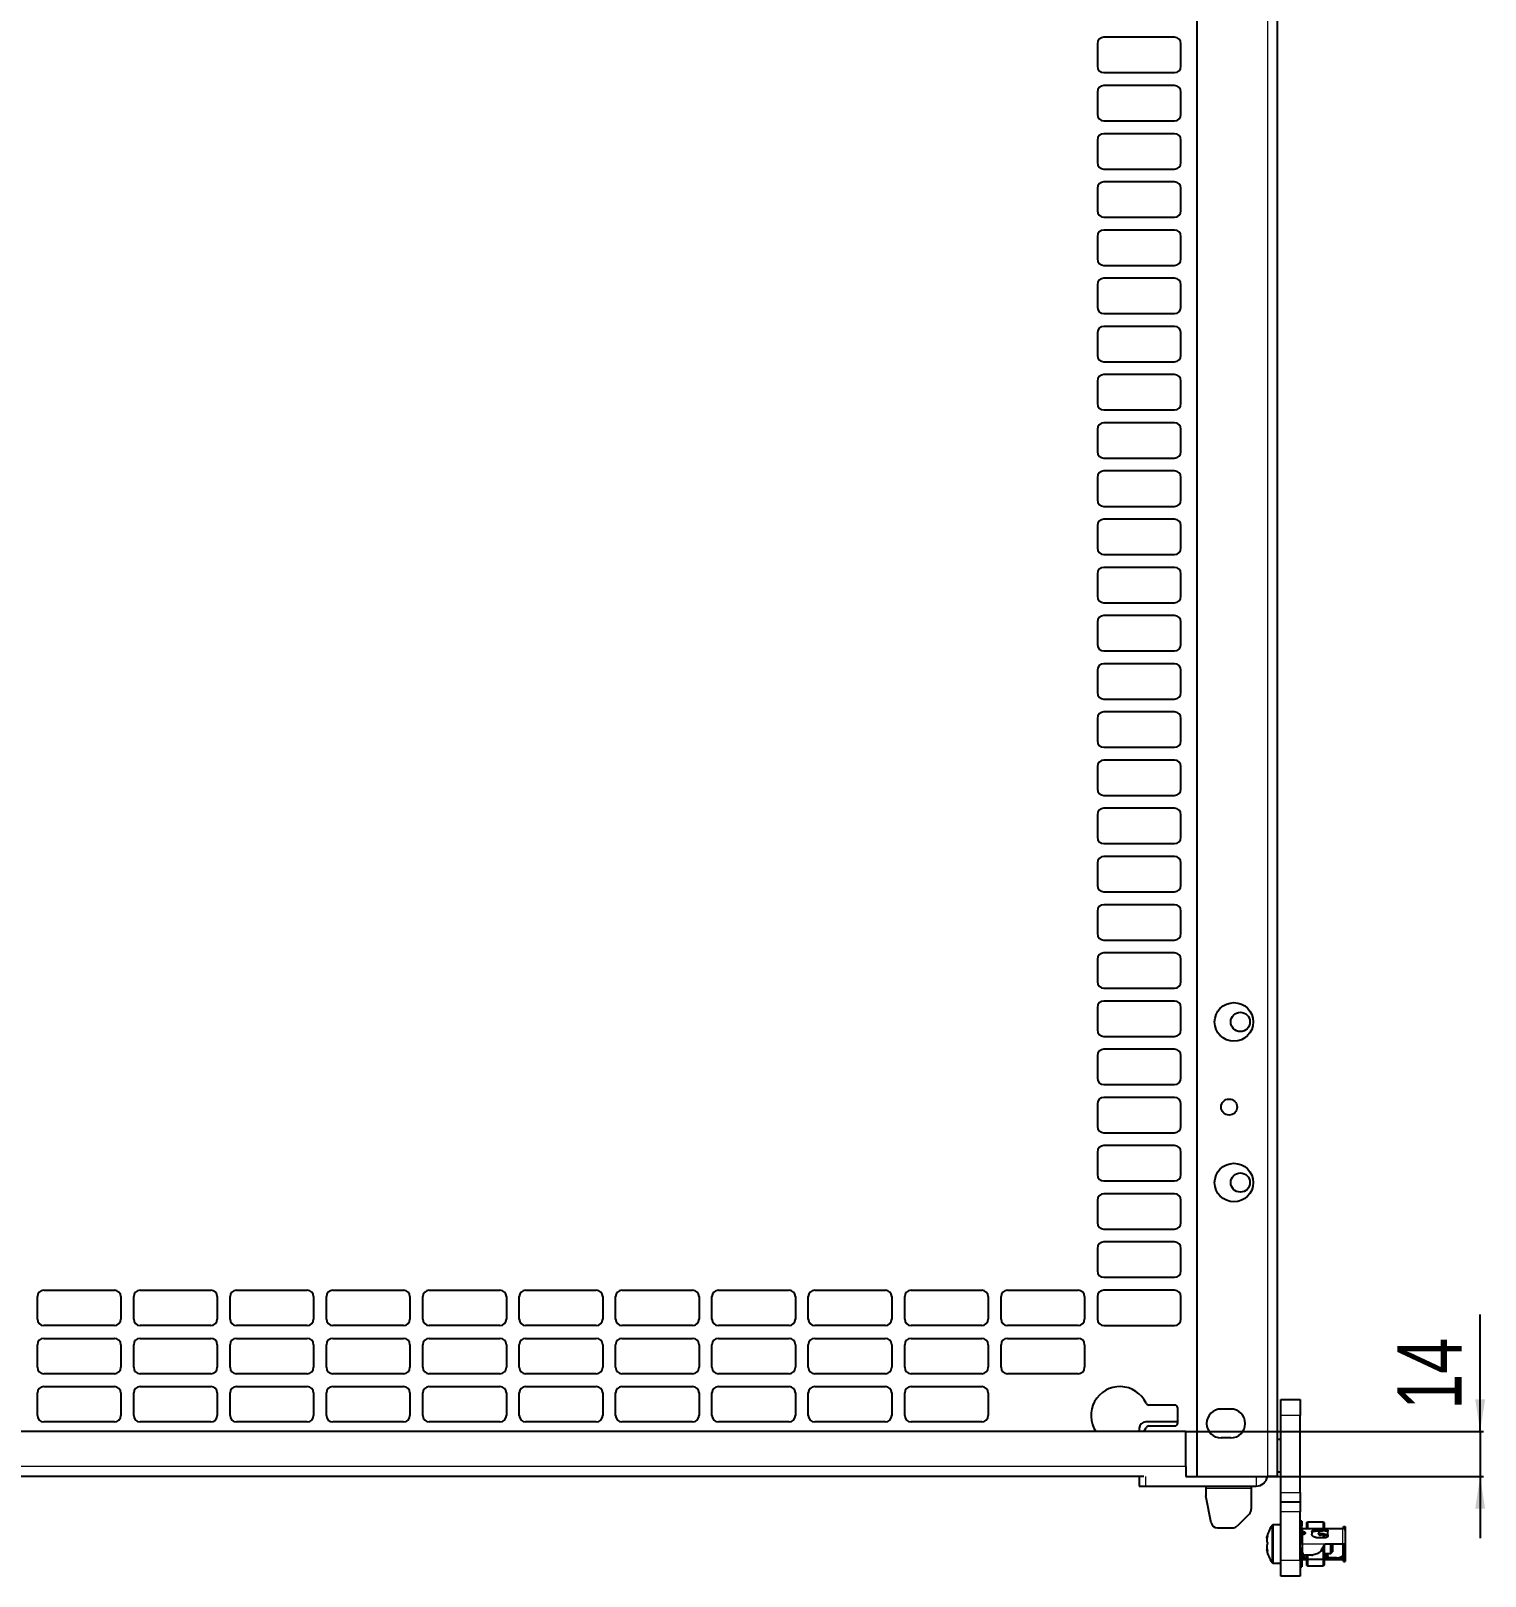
# Model space of a CAD drawing. Header units: millimetres. Extents: x -815 to 1037, y -273 to 1990.
# Drawn here: x 584.3 to 1037, y -67.2 to 413.8 of the extents above; entities that cross this region are included whole.
import ezdxf

# ---------------------------------------------------------------- set-up
doc = ezdxf.new("R2010")
doc.units = ezdxf.units.MM
doc.layers.add('FORMAT', color=7, linetype='Continuous')
doc.styles.add('SLDTEXTSTYLE0', font='TXT', dxfattribs={"width": 0.75})
doc.dimstyles.new('SLDDIMSTYLE1', dxfattribs={"dimtxt": 20, "dimasz": 10, "dimexe": 0, "dimexo": 0.0625, "dimgap": 5, "dimtad": 2, "dimdec": 1, "dimrnd": 1e-09, "dimzin": 12, "dimdsep": 46, "dimtxsty": 'SLDTEXTSTYLE0', "dimsah": 1, "dimcen": 0.09, "dimadec": 0, "dimazin": 3, "dimtfac": 1, "dimtmove": 0, "dimatfit": 0, "dimfxl": 0, "dimfrac": 2, "dimtolj": 1, "dimtzin": 12, "dimarcsym": 0})

# ---------------------------------------------------------------- blocks, each defined once
blk = doc.blocks.new('_D_8')
at = {"layer": 'FORMAT'}
for p, q in [((1035.48, -22.18), (1035.48, 14.22)), ((943.84, -22.18), (1036.48, -22.18)), ((1035.48, -22.18), (1035.48, -36.18)), ((943.84, -36.18), (1036.48, -36.18)), ((1035.48, -36.18), (1035.48, -55.41))]:
    blk.add_line(p, q, dxfattribs=at)
for points in [[(1035.48, -22.18), (1037.02, -12.18), (1033.94, -12.18)], [(1035.48, -36.18), (1033.94, -46.18), (1037.02, -46.18)]]:
    blk.add_solid(points, dxfattribs=at)
at = {"layer": 'FORMAT', "insert": (1009.7, -15.33), "char_height": 20, "attachment_point": 1, "rotation": 90, "style": 'SLDTEXTSTYLE0'}
blk.add_mtext('14', dxfattribs=at)

msp = doc.modelspace()

# ---------------------------------------------------------------- linework, layer by layer
at = {"color": 7, "linetype": 'Continuous', "lineweight": 25}
for p, q in [((972.33, 1846.83), (972.33, -36.17)), ((947.33, 1817.63), (947.33, -36.17)), ((916.33, 409.83), (916.33, 402.83)), ((940.33, 411.83), (918.33, 411.83)), ((942.33, 402.83), (942.33, 409.83)), ((918.33, 400.83), (940.33, 400.83)), ((916.33, 394.83), (916.33, 387.83)), ((940.33, 396.83), (918.33, 396.83)), ((942.33, 387.83), (942.33, 394.83)), ((918.33, 385.83), (940.33, 385.83)), ((940.33, 381.83), (918.33, 381.83)), ((916.33, 379.83), (916.33, 372.83)), ((942.33, 372.83), (942.33, 379.83)), ((918.33, 370.83), (940.33, 370.83)), ((940.33, 366.83), (918.33, 366.83)), ((916.33, 364.83), (916.33, 357.83)), ((942.33, 357.83), (942.33, 364.83)), ((918.33, 355.83), (940.33, 355.83)), ((940.33, 351.83), (918.33, 351.83)), ((916.33, 349.83), (916.33, 342.83)), ((942.33, 342.83), (942.33, 349.83)), ((918.33, 340.83), (940.33, 340.83)), ((940.33, 336.83), (918.33, 336.83)), ((916.33, 334.83), (916.33, 327.83)), ((942.33, 327.83), (942.33, 334.83)), ((918.33, 325.83), (940.33, 325.83)), ((916.33, 319.83), (916.33, 312.83)), ((940.33, 321.83), (918.33, 321.83)), ((942.33, 312.83), (942.33, 319.83)), ((918.33, 310.83), (940.33, 310.83)), ((916.33, 304.83), (916.33, 297.83)), ((940.33, 306.83), (918.33, 306.83)), ((942.33, 297.83), (942.33, 304.83)), ((918.33, 295.83), (940.33, 295.83)), ((916.33, 289.83), (916.33, 282.83)), ((940.33, 291.83), (918.33, 291.83)), ((942.33, 282.83), (942.33, 289.83)), ((918.33, 280.83), (940.33, 280.83)), ((916.33, 274.83), (916.33, 267.83)), ((940.33, 276.83), (918.33, 276.83)), ((942.33, 267.83), (942.33, 274.83)), ((918.33, 265.83), (940.33, 265.83)), ((916.33, 259.83), (916.33, 252.83)), ((940.33, 261.83), (918.33, 261.83)), ((942.33, 252.83), (942.33, 259.83)), ((918.33, 250.83), (940.33, 250.83)), ((940.33, 246.83), (918.33, 246.83)), ((916.33, 244.83), (916.33, 237.83)), ((942.33, 237.83), (942.33, 244.83)), ((918.33, 235.83), (940.33, 235.83)), ((940.33, 231.83), (918.33, 231.83)), ((916.33, 229.83), (916.33, 222.83)), ((942.33, 222.83), (942.33, 229.83)), ((918.33, 220.83), (940.33, 220.83)), ((940.33, 216.83), (918.33, 216.83)), ((916.33, 214.83), (916.33, 207.83)), ((942.33, 207.83), (942.33, 214.83)), ((918.33, 205.83), (940.33, 205.83)), ((916.33, 199.83), (916.33, 192.83)), ((940.33, 201.83), (918.33, 201.83)), ((942.33, 192.83), (942.33, 199.83)), ((918.33, 190.83), (940.33, 190.83)), ((916.33, 184.83), (916.33, 177.83)), ((940.33, 186.83), (918.33, 186.83)), ((942.33, 177.83), (942.33, 184.83)), ((918.33, 175.83), (940.33, 175.83)), ((916.33, 169.83), (916.33, 162.83)), ((940.33, 171.83), (918.33, 171.83)), ((942.33, 162.83), (942.33, 169.83)), ((918.33, 160.83), (940.33, 160.83)), ((916.33, 154.83), (916.33, 147.83)), ((940.33, 156.83), (918.33, 156.83)), ((942.33, 147.83), (942.33, 154.83)), ((918.33, 145.83), (940.33, 145.83)), ((916.33, 139.83), (916.33, 132.83)), ((940.33, 141.83), (918.33, 141.83)), ((942.33, 132.83), (942.33, 139.83)), ((918.33, 130.83), (940.33, 130.83)), ((940.33, 126.83), (918.33, 126.83)), ((916.33, 124.83), (916.33, 117.83)), ((942.33, 117.83), (942.33, 124.83)), ((918.33, 115.83), (940.33, 115.83)), ((940.33, 111.83), (918.33, 111.83)), ((916.33, 109.83), (916.33, 102.83)), ((942.33, 102.83), (942.33, 109.83)), ((918.33, 100.83), (940.33, 100.83)), ((940.33, 96.83), (918.33, 96.83)), ((916.33, 94.83), (916.33, 87.83)), ((942.33, 87.83), (942.33, 94.83)), ((918.33, 85.83), (940.33, 85.83)), ((940.33, 81.83), (918.33, 81.83)), ((916.33, 79.83), (916.33, 72.83)), ((942.33, 72.83), (942.33, 79.83)), ((918.33, 70.83), (940.33, 70.83)), ((916.33, 64.83), (916.33, 57.83)), ((940.33, 66.83), (918.33, 66.83)), ((942.33, 57.83), (942.33, 64.83)), ((918.33, 55.83), (940.33, 55.83)), ((916.33, 49.83), (916.33, 42.83)), ((940.33, 51.83), (918.33, 51.83)), ((942.33, 42.83), (942.33, 49.83)), ((918.33, 40.83), (940.33, 40.83)), ((916.33, 34.83), (916.33, 27.83)), ((940.33, 36.83), (918.33, 36.83)), ((942.33, 27.83), (942.33, 34.83)), ((918.33, 25.83), (940.33, 25.83)), ((586.33, 12.83), (586.33, 19.83)), ((588.33, 21.83), (610.33, 21.83)), ((612.33, 19.83), (612.33, 12.83)), ((616.33, 12.83), (616.33, 19.83)), ((618.33, 21.83), (640.33, 21.83)), ((642.33, 19.83), (642.33, 12.83)), ((646.33, 12.83), (646.33, 19.83)), ((648.33, 21.83), (670.33, 21.83)), ((672.33, 19.83), (672.33, 12.83)), ((676.33, 12.83), (676.33, 19.83)), ((678.33, 21.83), (700.33, 21.83)), ((702.33, 19.83), (702.33, 12.83)), ((706.33, 12.83), (706.33, 19.83)), ((708.33, 21.83), (730.33, 21.83)), ((732.33, 19.83), (732.33, 12.83)), ((736.33, 12.83), (736.33, 19.83)), ((738.33, 21.83), (760.33, 21.83)), ((762.33, 19.83), (762.33, 12.83)), ((766.33, 12.83), (766.33, 19.83)), ((768.33, 21.83), (790.33, 21.83)), ((792.33, 19.83), (792.33, 12.83)), ((796.33, 12.83), (796.33, 19.83)), ((798.33, 21.83), (820.33, 21.83)), ((822.33, 19.83), (822.33, 12.83)), ((826.33, 12.83), (826.33, 19.83)), ((828.33, 21.83), (850.33, 21.83)), ((852.33, 19.83), (852.33, 12.83)), ((856.33, 12.83), (856.33, 19.83)), ((858.33, 21.83), (880.33, 21.83)), ((882.33, 19.83), (882.33, 12.83)), ((886.33, 12.83), (886.33, 19.83)), ((888.33, 21.83), (910.33, 21.83)), ((912.33, 19.83), (912.33, 12.83)), ((916.33, 19.83), (916.33, 12.83)), ((940.33, 21.83), (918.33, 21.83)), ((942.33, 12.83), (942.33, 19.83)), ((610.33, 10.83), (588.33, 10.83)), ((640.33, 10.83), (618.33, 10.83)), ((670.33, 10.83), (648.33, 10.83)), ((700.33, 10.83), (678.33, 10.83)), ((730.33, 10.83), (708.33, 10.83)), ((760.33, 10.83), (738.33, 10.83)), ((790.33, 10.83), (768.33, 10.83)), ((820.33, 10.83), (798.33, 10.83)), ((850.33, 10.83), (828.33, 10.83)), ((880.33, 10.83), (858.33, 10.83)), ((910.33, 10.83), (888.33, 10.83)), ((918.33, 10.83), (940.33, 10.83)), ((586.33, -2.17), (586.33, 4.83)), ((588.33, 6.83), (610.33, 6.83)), ((612.33, 4.83), (612.33, -2.17)), ((616.33, -2.17), (616.33, 4.83)), ((618.33, 6.83), (640.33, 6.83)), ((642.33, 4.83), (642.33, -2.17)), ((646.33, -2.17), (646.33, 4.83)), ((648.33, 6.83), (670.33, 6.83)), ((672.33, 4.83), (672.33, -2.17)), ((676.33, -2.17), (676.33, 4.83)), ((678.33, 6.83), (700.33, 6.83)), ((702.33, 4.83), (702.33, -2.17)), ((706.33, -2.17), (706.33, 4.83)), ((708.33, 6.83), (730.33, 6.83)), ((732.33, 4.83), (732.33, -2.17)), ((736.33, -2.17), (736.33, 4.83)), ((738.33, 6.83), (760.33, 6.83)), ((762.33, 4.83), (762.33, -2.17)), ((766.33, -2.17), (766.33, 4.83)), ((768.33, 6.83), (790.33, 6.83)), ((792.33, 4.83), (792.33, -2.17)), ((796.33, -2.17), (796.33, 4.83)), ((798.33, 6.83), (820.33, 6.83)), ((822.33, 4.83), (822.33, -2.17)), ((826.33, -2.17), (826.33, 4.83)), ((828.33, 6.83), (850.33, 6.83)), ((852.33, 4.83), (852.33, -2.17)), ((856.33, -2.17), (856.33, 4.83)), ((858.33, 6.83), (880.33, 6.83)), ((882.33, 4.83), (882.33, -2.17)), ((886.33, -2.17), (886.33, 4.83)), ((888.33, 6.83), (910.33, 6.83)), ((912.33, 4.83), (912.33, -2.17)), ((610.33, -4.17), (588.33, -4.17)), ((640.33, -4.17), (618.33, -4.17)), ((670.33, -4.17), (648.33, -4.17)), ((700.33, -4.17), (678.33, -4.17)), ((730.33, -4.17), (708.33, -4.17)), ((760.33, -4.17), (738.33, -4.17)), ((790.33, -4.17), (768.33, -4.17)), ((820.33, -4.17), (798.33, -4.17)), ((850.33, -4.17), (828.33, -4.17)), ((880.33, -4.17), (858.33, -4.17)), ((910.33, -4.17), (888.33, -4.17)), ((588.33, -8.17), (610.33, -8.17)), ((618.33, -8.17), (640.33, -8.17)), ((648.33, -8.17), (670.33, -8.17)), ((678.33, -8.17), (700.33, -8.17)), ((708.33, -8.17), (730.33, -8.17)), ((738.33, -8.17), (760.33, -8.17)), ((768.33, -8.17), (790.33, -8.17)), ((798.33, -8.17), (820.33, -8.17)), ((828.33, -8.17), (850.33, -8.17)), ((858.33, -8.17), (880.33, -8.17)), ((586.33, -17.17), (586.33, -10.17)), ((612.33, -10.17), (612.33, -17.17)), ((616.33, -17.17), (616.33, -10.17)), ((642.33, -10.17), (642.33, -17.17)), ((646.33, -17.17), (646.33, -10.17)), ((672.33, -10.17), (672.33, -17.17)), ((676.33, -17.17), (676.33, -10.17)), ((702.33, -10.17), (702.33, -17.17)), ((706.33, -17.17), (706.33, -10.17)), ((732.33, -10.17), (732.33, -17.17)), ((736.33, -17.17), (736.33, -10.17)), ((762.33, -10.17), (762.33, -17.17)), ((766.33, -17.17), (766.33, -10.17)), ((792.33, -10.17), (792.33, -17.17)), ((796.33, -17.17), (796.33, -10.17)), ((822.33, -10.17), (822.33, -17.17)), ((826.33, -17.17), (826.33, -10.17)), ((852.33, -10.17), (852.33, -17.17)), ((856.33, -17.17), (856.33, -10.17)), ((882.33, -10.17), (882.33, -17.17)), ((940.33, -13.93), (932.38, -13.93)), ((973.48, -12.17), (979.48, -12.17)), ((973.48, -17.17), (973.48, -12.17)), ((979.48, -12.17), (979.48, -17.17)), ((610.33, -19.17), (588.33, -19.17)), ((640.33, -19.17), (618.33, -19.17)), ((670.33, -19.17), (648.33, -19.17)), ((700.33, -19.17), (678.33, -19.17)), ((730.33, -19.17), (708.33, -19.17)), ((760.33, -19.17), (738.33, -19.17)), ((790.33, -19.17), (768.33, -19.17)), ((820.33, -19.17), (798.33, -19.17)), ((850.33, -19.17), (828.33, -19.17)), ((880.33, -19.17), (858.33, -19.17)), ((941.33, -19.17), (931.38, -19.17)), ((941.33, -19.43), (941.33, -14.93)), ((957.83, -15.17), (954.83, -15.17)), ((973.48, -41.17), (973.48, -17.17)), ((979.48, -41.17), (979.48, -17.17)), ((943.83, -22.18), (314.83, -22.18)), ((929.38, -21.17), (929.38, -22.18)), ((930.81, -22.18), (931.47, -21.01)), ((932.38, -20.43), (940.33, -20.43)), ((943.83, -33.08), (943.83, -22.18)), ((957.83, -24.17), (954.83, -24.17)), ((973.48, -24.67), (972.33, -24.67)), ((943.83, -33.08), (943.83, -36.18)), ((930.75, -36.18), (327.4, -36.18)), ((929.38, -36.18), (929.38, -39.17)), ((943.83, -36.17), (947.33, -36.17)), ((947.33, -36.17), (969.23, -36.17)), ((972.33, -36.17), (969.23, -36.17)), ((972.33, -34.67), (973.48, -34.67)), ((929.38, -39.17), (931.38, -39.17)), ((931.38, -39.17), (965.73, -39.17)), ((950.08, -39.17), (950.08, -39.77)), ((950.08, -39.77), (950.08, -42.17)), ((951.76, -50.57), (950.08, -42.17)), ((964.23, -39.17), (964.23, -39.77)), ((964.23, -39.77), (964.23, -46.35)), ((973.48, -44.17), (973.48, -41.17)), ((979.48, -41.17), (979.48, -44.17)), ((963.64, -47.76), (959.81, -51.59)), ((979.48, -44.17), (973.48, -44.17)), ((973.48, -47.17), (973.48, -44.17)), ((973.48, -62.17), (973.48, -47.17)), ((979.48, -44.17), (979.48, -47.17)), ((979.48, -62.17), (979.48, -47.17)), ((953.72, -52.17), (958.4, -52.17)), ((973.48, -51.17), (971.15, -51.17)), ((979.98, -50.07), (979.48, -50.07)), ((979.48, -51.54), (979.98, -51.54)), ((979.48, -52.85), (979.98, -52.85)), ((979.98, -50.07), (979.98, -51.54)), ((979.98, -52.85), (979.98, -51.54)), ((979.98, -52.85), (979.98, -57.17)), ((980.18, -52.32), (990.78, -52.32)), ((981.48, -50.46), (981.68, -50.33)), ((981.48, -52.32), (981.48, -50.46)), ((981.68, -50.33), (981.68, -52.32)), ((981.68, -50.33), (986.76, -50.33)), ((984.28, -52.78), (987.58, -52.78)), ((986.76, -52.32), (986.76, -50.33)), ((986.76, -50.33), (986.88, -50.56)), ((986.88, -50.56), (986.88, -52.32)), ((990.78, -52.32), (992.78, -52.32)), ((992.98, -51.74), (993.48, -51.74)), ((992.98, -52.35), (992.98, -51.74)), ((993.48, -51.74), (993.48, -53.02)), ((969.06, -55.32), (969.09, -55.32)), ((979.98, -57.17), (979.48, -57.17)), ((979.98, -57.17), (980.18, -57.17)), ((980.28, -54.17), (980.02, -54.17)), ((980.43, -53.33), (980.18, -53.33)), ((980.43, -53.72), (980.18, -53.72)), ((980.43, -54.22), (980.18, -54.22)), ((980.18, -59.92), (980.18, -57.17)), ((980.28, -54.22), (980.28, -53.72)), ((980.98, -53.69), (980.98, -53.8)), ((983.08, -53.42), (983.08, -54.1)), ((986, -53.23), (984.28, -53.23)), ((984.28, -55.12), (987.58, -55.12)), ((985.15, -53.98), (985.15, -53.95)), ((985.19, -54.12), (985.43, -54.41)), ((986.02, -59.17), (987.18, -57.17)), ((986.76, -55.12), (986.76, -54.35)), ((986.88, -54.4), (986.88, -55.12)), ((986.88, -57.69), (986.88, -59.17)), ((987.18, -57.17), (992.78, -57.17)), ((988.08, -53.01), (988.08, -53.23)), ((988.08, -54.36), (988.08, -53.23)), ((988.08, -54.36), (988.08, -54.68)), ((988.98, -60.17), (988.98, -57.17)), ((989.48, -57.17), (989.48, -59.67)), ((992.78, -57.17), (993.48, -57.17)), ((992.98, -57.3), (992.98, -57.17)), ((992.98, -57.3), (993.48, -57.3)), ((992.98, -59), (992.98, -57.3)), ((993.48, -53.02), (993.48, -57.17)), ((993.48, -57.17), (993.48, -57.3)), ((993.48, -57.3), (993.48, -59)), ((973.48, -67.17), (973.48, -62.17)), ((979.48, -58.48), (979.98, -58.48)), ((979.98, -59.01), (979.48, -59.01)), ((979.48, -62.17), (979.48, -67.17)), ((979.98, -58.48), (979.98, -59.01)), ((979.98, -58.62), (980.18, -58.63)), ((979.98, -59.01), (979.98, -64.27)), ((979.98, -60.17), (980.22, -60.17)), ((980.28, -60.63), (980.18, -60.63)), ((981.48, -61.52), (980.18, -61.52)), ((980.18, -62.02), (981.48, -62.02)), ((980.28, -61.32), (980.28, -60.3)), ((980.28, -61.32), (981.48, -61.32)), ((983.08, -60.67), (980.93, -60.67)), ((981.48, -61.85), (981.48, -60.67)), ((981.68, -61.87), (981.48, -61.85)), ((981.48, -63.89), (981.48, -61.85)), ((981.68, -60.67), (981.68, -61.87)), ((981.68, -61.87), (986.76, -61.87)), ((981.68, -61.87), (981.68, -64.02)), ((986.02, -59.17), (986.76, -59.17)), ((986.76, -59.17), (986.76, -57.89)), ((986.76, -61.87), (986.76, -59.17)), ((986.88, -59.17), (986.76, -59.17)), ((986.88, -61.84), (986.76, -61.87)), ((986.76, -64.02), (986.76, -61.87)), ((986.88, -59.17), (986.88, -61.84)), ((986.88, -60.17), (988.98, -60.17)), ((988.08, -60.72), (986.88, -60.83)), ((987.58, -61.12), (986.88, -61.12)), ((990.78, -61.52), (986.88, -61.52)), ((986.88, -61.84), (986.88, -63.79)), ((986.88, -62.02), (990.78, -62.02)), ((988.08, -60.72), (988.08, -60.17)), ((988.08, -60.88), (988.08, -60.72)), ((988.98, -60.17), (989.48, -59.67)), ((990.78, -61.52), (990.78, -62.02)), ((990.78, -62.02), (992.78, -62.02)), ((992.28, -61.12), (992.28, -61.57)), ((992.78, -61.12), (992.28, -61.12)), ((992.28, -61.57), (992.78, -61.57)), ((992.78, -61.57), (992.78, -61.12)), ((992.98, -59), (993.48, -59)), ((992.98, -62.61), (992.98, -59)), ((993.48, -59), (993.48, -62.61)), ((971.15, -63.17), (973.48, -63.17)), ((979.48, -67.17), (973.48, -67.17)), ((979.48, -64.27), (979.98, -64.27)), ((981.68, -64.02), (981.48, -63.89)), ((981.68, -64.02), (986.76, -64.02)), ((986.88, -63.79), (986.76, -64.02)), ((992.98, -62.61), (993.48, -62.61))]:
    msp.add_line(p, q, dxfattribs=at)
at = {"color": 8, "linetype": 'Continuous', "lineweight": 18}
for p, q in [((969.23, 1817.63), (969.23, -36.17)), ((979.48, -17.17), (973.48, -17.17)), ((943.83, -33.08), (314.83, -33.08)), ((931.38, -39.17), (931.38, -36.18)), ((965.73, -36.17), (965.73, -39.17)), ((950.08, -39.77), (964.23, -39.77)), ((973.48, -41.17), (979.48, -41.17)), ((979.48, -47.17), (973.48, -47.17)), ((970.71, -62.95), (970.71, -51.4)), ((971.15, -63.17), (971.15, -51.17)), ((980.18, -52.32), (980.18, -53.33)), ((984.28, -52.78), (984.28, -53.23)), ((987.58, -53.23), (987.58, -52.78)), ((992.78, -57.17), (992.78, -52.32)), ((980.18, -54.22), (980.18, -57.17)), ((980.18, -57.17), (987.18, -57.17)), ((980.43, -53.72), (980.43, -53.33)), ((992.78, -60.92), (992.78, -57.17)), ((973.48, -62.17), (979.48, -62.17)), ((980.18, -60.63), (980.18, -61.52))]:
    msp.add_line(p, q, dxfattribs=at)
at = {"color": 7, "linetype": 'Continuous', "lineweight": 25, "flags": 128}
for points in [[(979.98, -53.7), (980.04, -53.71), (980.18, -53.72)], [(979.98, -54.1), (979.98, -54.12), (979.99, -54.15), (980.01, -54.17), (980.04, -54.19), (980.07, -54.2), (980.1, -54.21), (980.14, -54.22), (980.18, -54.22)], [(980.28, -54.05), (980.24, -54.14), (980.22, -54.17)], [(979.98, -60.65), (980.04, -60.64), (980.18, -60.63)], [(979.98, -61.55), (980.04, -61.54), (980.18, -61.52)], [(992.78, -62.02), (992.91, -62.01), (992.98, -61.99)]]:
    msp.add_lwpolyline(points, dxfattribs=at)
at = {"color": 7, "linetype": 'Continuous', "lineweight": 25}
for centre, radius in [((958.83, 105.33), 6), ((960.83, 105.33), 3), ((957.33, 78.83), 2.5), ((958.83, 55.33), 6), ((960.83, 55.33), 3)]:
    msp.add_circle(centre, radius, dxfattribs=at)
for centre, radius, start, end in [((918.33, 409.83), 2, 90, 180), ((940.33, 409.83), 2, 0, 90), ((918.33, 402.83), 2, 180, 270), ((940.33, 402.83), 2, 270, 0), ((918.33, 394.83), 2, 90, 180), ((940.33, 394.83), 2, 0, 90), ((918.33, 387.83), 2, 180, 270), ((940.33, 387.83), 2, 270, 0), ((918.33, 379.83), 2, 90, 180), ((940.33, 379.83), 2, 0, 90), ((918.33, 372.83), 2, 180, 270), ((940.33, 372.83), 2, 270, 0), ((918.33, 364.83), 2, 90, 180), ((940.33, 364.83), 2, 0, 90), ((918.33, 357.83), 2, 180, 270), ((940.33, 357.83), 2, 270, 0), ((918.33, 349.83), 2, 90, 180), ((940.33, 349.83), 2, 0, 90), ((918.33, 342.83), 2, 180, 270), ((940.33, 342.83), 2, 270, 0), ((918.33, 334.83), 2, 90, 180), ((940.33, 334.83), 2, 0, 90), ((918.33, 327.83), 2, 180, 270), ((940.33, 327.83), 2, 270, 0), ((918.33, 319.83), 2, 90, 180), ((940.33, 319.83), 2, 0, 90), ((918.33, 312.83), 2, 180, 270), ((940.33, 312.83), 2, 270, 0), ((918.33, 304.83), 2, 90, 180), ((940.33, 304.83), 2, 0, 90), ((918.33, 297.83), 2, 180, 270), ((940.33, 297.83), 2, 270, 0), ((918.33, 289.83), 2, 90, 180), ((940.33, 289.83), 2, 0, 90), ((918.33, 282.83), 2, 180, 270), ((940.33, 282.83), 2, 270, 0), ((918.33, 274.83), 2, 90, 180), ((940.33, 274.83), 2, 0, 90), ((918.33, 267.83), 2, 180, 270), ((940.33, 267.83), 2, 270, 0), ((918.33, 259.83), 2, 90, 180), ((940.33, 259.83), 2, 0, 90), ((918.33, 252.83), 2, 180, 270), ((940.33, 252.83), 2, 270, 0), ((918.33, 244.83), 2, 90, 180), ((940.33, 244.83), 2, 0, 90), ((918.33, 237.83), 2, 180, 270), ((940.33, 237.83), 2, 270, 0), ((918.33, 229.83), 2, 90, 180), ((940.33, 229.83), 2, 0, 90), ((918.33, 222.83), 2, 180, 270), ((940.33, 222.83), 2, 270, 0), ((918.33, 214.83), 2, 90, 180), ((940.33, 214.83), 2, 0, 90), ((918.33, 207.83), 2, 180, 270), ((940.33, 207.83), 2, 270, 0), ((918.33, 199.83), 2, 90, 180), ((940.33, 199.83), 2, 0, 90), ((918.33, 192.83), 2, 180, 270), ((940.33, 192.83), 2, 270, 0), ((918.33, 184.83), 2, 90, 180), ((940.33, 184.83), 2, 0, 90), ((918.33, 177.83), 2, 180, 270), ((940.33, 177.83), 2, 270, 0), ((918.33, 169.83), 2, 90, 180), ((940.33, 169.83), 2, 0, 90), ((918.33, 162.83), 2, 180, 270), ((940.33, 162.83), 2, 270, 0), ((918.33, 154.83), 2, 90, 180), ((940.33, 154.83), 2, 0, 90), ((918.33, 147.83), 2, 180, 270), ((940.33, 147.83), 2, 270, 0), ((918.33, 139.83), 2, 90, 180), ((940.33, 139.83), 2, 0, 90), ((918.33, 132.83), 2, 180, 270), ((940.33, 132.83), 2, 270, 0), ((918.33, 124.83), 2, 90, 180), ((940.33, 124.83), 2, 0, 90), ((918.33, 117.83), 2, 180, 270), ((940.33, 117.83), 2, 270, 0), ((918.33, 109.83), 2, 90, 180), ((940.33, 109.83), 2, 0, 90), ((918.33, 102.83), 2, 180, 270), ((940.33, 102.83), 2, 270, 0), ((918.33, 94.83), 2, 90, 180), ((940.33, 94.83), 2, 0, 90), ((918.33, 87.83), 2, 180, 270), ((940.33, 87.83), 2, 270, 0), ((918.33, 79.83), 2, 90, 180), ((940.33, 79.83), 2, 0, 90), ((918.33, 72.83), 2, 180, 270), ((940.33, 72.83), 2, 270, 0), ((918.33, 64.83), 2, 90, 180), ((940.33, 64.83), 2, 0, 90), ((918.33, 57.83), 2, 180, 270), ((940.33, 57.83), 2, 270, 0), ((918.33, 49.83), 2, 90, 180), ((940.33, 49.83), 2, 0, 90), ((918.33, 42.83), 2, 180, 270), ((940.33, 42.83), 2, 270, 0), ((918.33, 34.83), 2, 90, 180), ((940.33, 34.83), 2, 0, 90), ((918.33, 27.83), 2, 180, 270), ((940.33, 27.83), 2, 270, 0), ((588.33, 19.83), 2, 90, 180), ((610.33, 19.83), 2, 0, 90), ((618.33, 19.83), 2, 90, 180), ((640.33, 19.83), 2, 0, 90), ((648.33, 19.83), 2, 90, 180), ((670.33, 19.83), 2, 0, 90), ((678.33, 19.83), 2, 90, 180), ((700.33, 19.83), 2, 0, 90), ((708.33, 19.83), 2, 90, 180), ((730.33, 19.83), 2, 0, 90), ((738.33, 19.83), 2, 90, 180), ((760.33, 19.83), 2, 0, 90), ((768.33, 19.83), 2, 90, 180), ((790.33, 19.83), 2, 0, 90), ((798.33, 19.83), 2, 90, 180), ((820.33, 19.83), 2, 0, 90), ((828.33, 19.83), 2, 90, 180), ((850.33, 19.83), 2, 0, 90), ((858.33, 19.83), 2, 90, 180), ((880.33, 19.83), 2, 0, 90), ((888.33, 19.83), 2, 90, 180), ((910.33, 19.83), 2, 0, 90), ((918.33, 19.83), 2, 90, 180), ((940.33, 19.83), 2, 0, 90), ((588.33, 12.83), 2, 180, 270), ((610.33, 12.83), 2, 270, 0), ((618.33, 12.83), 2, 180, 270), ((640.33, 12.83), 2, 270, 0), ((648.33, 12.83), 2, 180, 270), ((670.33, 12.83), 2, 270, 0), ((678.33, 12.83), 2, 180, 270), ((700.33, 12.83), 2, 270, 0), ((708.33, 12.83), 2, 180, 270), ((730.33, 12.83), 2, 270, 0), ((738.33, 12.83), 2, 180, 270), ((760.33, 12.83), 2, 270, 0), ((768.33, 12.83), 2, 180, 270), ((790.33, 12.83), 2, 270, 0), ((798.33, 12.83), 2, 180, 270), ((820.33, 12.83), 2, 270, 0), ((828.33, 12.83), 2, 180, 270), ((850.33, 12.83), 2, 270, 0), ((858.33, 12.83), 2, 180, 270), ((880.33, 12.83), 2, 270, 0), ((888.33, 12.83), 2, 180, 270), ((910.33, 12.83), 2, 270, 0), ((918.33, 12.83), 2, 180, 270), ((940.33, 12.83), 2, 270, 0), ((588.33, 4.83), 2, 90, 180), ((610.33, 4.83), 2, 0, 90), ((618.33, 4.83), 2, 90, 180), ((640.33, 4.83), 2, 0, 90), ((648.33, 4.83), 2, 90, 180), ((670.33, 4.83), 2, 0, 90), ((678.33, 4.83), 2, 90, 180), ((700.33, 4.83), 2, 0, 90), ((708.33, 4.83), 2, 90, 180), ((730.33, 4.83), 2, 0, 90), ((738.33, 4.83), 2, 90, 180), ((760.33, 4.83), 2, 0, 90), ((768.33, 4.83), 2, 90, 180), ((790.33, 4.83), 2, 0, 90), ((798.33, 4.83), 2, 90, 180), ((820.33, 4.83), 2, 0, 90), ((828.33, 4.83), 2, 90, 180), ((850.33, 4.83), 2, 0, 90), ((858.33, 4.83), 2, 90, 180), ((880.33, 4.83), 2, 0, 90), ((888.33, 4.83), 2, 90, 180), ((910.33, 4.83), 2, 0, 90), ((588.33, -2.17), 2, 180, 270), ((610.33, -2.17), 2, 270, 0), ((618.33, -2.17), 2, 180, 270), ((640.33, -2.17), 2, 270, 0), ((648.33, -2.17), 2, 180, 270), ((670.33, -2.17), 2, 270, 0), ((678.33, -2.17), 2, 180, 270), ((700.33, -2.17), 2, 270, 0), ((708.33, -2.17), 2, 180, 270), ((730.33, -2.17), 2, 270, 0), ((738.33, -2.17), 2, 180, 270), ((760.33, -2.17), 2, 270, 0), ((768.33, -2.17), 2, 180, 270), ((790.33, -2.17), 2, 270, 0), ((798.33, -2.17), 2, 180, 270), ((820.33, -2.17), 2, 270, 0), ((828.33, -2.17), 2, 180, 270), ((850.33, -2.17), 2, 270, 0), ((858.33, -2.17), 2, 180, 270), ((880.33, -2.17), 2, 270, 0), ((888.33, -2.17), 2, 180, 270), ((910.33, -2.17), 2, 270, 0), ((588.33, -10.17), 2, 90, 180), ((610.33, -10.17), 2, 0, 90), ((618.33, -10.17), 2, 90, 180), ((640.33, -10.17), 2, 0, 90), ((648.33, -10.17), 2, 90, 180), ((670.33, -10.17), 2, 0, 90), ((678.33, -10.17), 2, 90, 180), ((700.33, -10.17), 2, 0, 90), ((708.33, -10.17), 2, 90, 180), ((730.33, -10.17), 2, 0, 90), ((738.33, -10.17), 2, 90, 180), ((760.33, -10.17), 2, 0, 90), ((768.33, -10.17), 2, 90, 180), ((790.33, -10.17), 2, 0, 90), ((798.33, -10.17), 2, 90, 180), ((820.33, -10.17), 2, 0, 90), ((828.33, -10.17), 2, 90, 180), ((850.33, -10.17), 2, 0, 90), ((858.33, -10.17), 2, 90, 180), ((880.33, -10.17), 2, 0, 90), ((923.33, -17.18), 9, 25.1507, 213.749), ((932.38, -12.93), 1, 205.1507, 270), ((940.33, -14.93), 1, 0, 90), ((588.33, -17.17), 2, 180, 270), ((610.33, -17.17), 2, 270, 0), ((618.33, -17.17), 2, 180, 270), ((640.33, -17.17), 2, 270, 0), ((648.33, -17.17), 2, 180, 270), ((670.33, -17.17), 2, 270, 0), ((678.33, -17.17), 2, 180, 270), ((700.33, -17.17), 2, 270, 0), ((708.33, -17.17), 2, 180, 270), ((730.33, -17.17), 2, 270, 0), ((738.33, -17.17), 2, 180, 270), ((760.33, -17.17), 2, 270, 0), ((768.33, -17.17), 2, 180, 270), ((790.33, -17.17), 2, 270, 0), ((798.33, -17.17), 2, 180, 270), ((820.33, -17.17), 2, 270, 0), ((828.33, -17.17), 2, 180, 270), ((850.33, -17.17), 2, 270, 0), ((858.33, -17.17), 2, 180, 270), ((880.33, -17.17), 2, 270, 0), ((931.38, -21.17), 2, 90, 180), ((954.83, -19.67), 4.5, 90, 270), ((957.83, -19.67), 4.5, 270, 90), ((932.38, -21.43), 1, 90, 154.8493), ((940.33, -19.43), 1, 270, 0), ((965.73, -35.57), 3.6, 270, 350.4059), ((962.23, -46.35), 2, 315, 0), ((953.72, -50.17), 2, 191.3099, 270), ((958.4, -50.17), 2, 270, 315), ((978.88, -57.17), 10, 144.7485, 168.9879), ((971.15, -51.71), 0.54, 90, 144.7485), ((980.18, -52.12), 0.2, 180, 270), ((992.78, -53.02), 0.7, 360, 90), ((980.16, -53.14), 0.183, 187.3339, 275.8124), ((978.88, -57.17), 10, 191.0195, 215.2515), ((980.08, -60.26), 0.0996, 125.5332, 176.0721), ((980.18, -62.22), 0.2, 90, 180), ((980.93, -59.92), 0.75, 180, 270), ((983.08, -59.92), 0.75, 270, 285.0484), ((992.78, -61.32), 0.2, 270, 360), ((971.15, -62.63), 0.54, 215.2515, 270)]:
    msp.add_arc(centre, radius, start, end, dxfattribs=at)
for points, knots in [([(983.08, -53.42), (983.09, -53.34), (983.12, -53.17), (983.32, -52.98), (983.61, -52.85), (983.95, -52.79), (984.18, -52.78), (984.28, -52.78)], [0, 0, 0, 0, 0.2128333, 0.4258501, 0.6355415, 0.8465873, 1, 1, 1, 1]), ([(987.58, -52.78), (987.63, -52.78), (987.75, -52.79), (987.9, -52.82), (988.01, -52.88), (988.07, -52.95), (988.08, -52.99), (988.08, -53.01)], [0, 0, 0, 0, 0.214445, 0.428893, 0.643239, 0.857188, 1, 1, 1, 1]), ([(969.06, -55.32), (969.06, -55.31), (969.05, -55.29), (969.11, -55.04), (969.19, -54.8), (969.25, -54.65), (969.27, -54.6), (969.28, -54.6), (969.28, -54.61), (969.28, -54.62), (969.27, -54.67), (969.23, -54.85), (969.15, -55.22), (969.07, -55.67), (969.05, -56.06), (969.07, -56.41), (969.15, -56.57), (969.23, -56.71), (969.26, -56.77), (969.27, -56.82), (969.28, -56.85), (969.28, -56.88), (969.27, -56.91), (969.26, -56.99), (969.18, -57.2), (969.09, -57.44), (969.05, -57.84), (969.07, -58.33), (969.14, -58.76), (969.21, -59.1), (969.24, -59.22), (969.26, -59.31), (969.27, -59.37), (969.28, -59.41), (969.28, -59.42), (969.28, -59.43)], [0, 0, 0, 0, 0.038395, 0.101606, 0.171866, 0.187862, 0.204006, 0.207638, 0.210677, 0.21372, 0.218356, 0.231131, 0.28809, 0.360901, 0.404711, 0.448836, 0.549423, 0.579372, 0.5944, 0.600457, 0.603752, 0.607074, 0.610825, 0.617556, 0.643246, 0.744679, 0.792601, 0.841136, 0.935328, 0.958581, 0.973366, 0.983098, 0.992885, 0.996792, 1, 1, 1, 1]), ([(969.08, -55.3), (969.07, -55.35), (969.05, -55.49), (969.06, -55.62), (969.09, -55.63), (969.11, -55.64)], [0, 0, 0, 0, 0.182443, 0.534534, 1, 1, 1, 1]), ([(980.43, -53.33), (980.49, -53.33), (980.61, -53.34), (980.78, -53.4), (980.9, -53.48), (980.97, -53.59), (980.98, -53.66), (980.98, -53.69)], [0, 0, 0, 0, 0.214393, 0.428789, 0.643061, 0.856854, 1, 1, 1, 1]), ([(980.94, -53.95), (980.91, -53.92), (980.87, -53.84), (980.73, -53.77), (980.57, -53.73), (980.47, -53.72), (980.43, -53.72)], [0, 0, 0, 0, 0.252501, 0.531568, 0.811143, 1, 1, 1, 1]), ([(980.98, -53.8), (980.97, -53.85), (980.96, -53.94), (980.87, -54.06), (980.73, -54.16), (980.57, -54.21), (980.47, -54.22), (980.43, -54.22)], [0, 0, 0, 0, 0.214305, 0.42865, 0.642279, 0.856223, 1, 1, 1, 1]), ([(984.28, -53.23), (984.14, -53.24), (983.87, -53.25), (983.51, -53.34), (983.25, -53.49), (983.1, -53.68), (983.08, -53.83), (983.08, -53.89)], [0, 0, 0, 0, 0.212875, 0.425767, 0.637937, 0.847353, 1, 1, 1, 1]), ([(984.28, -55.12), (984.14, -55.11), (983.87, -55.09), (983.51, -54.9), (983.24, -54.64), (983.1, -54.35), (983.08, -54.17), (983.08, -54.1)], [0, 0, 0, 0, 0.213238, 0.42649, 0.63916, 0.849598, 1, 1, 1, 1]), ([(985.55, -53.44), (985.51, -53.47), (985.41, -53.52), (985.28, -53.64), (985.19, -53.77), (985.15, -53.88), (985.15, -53.94), (985.15, -53.95)], [0, 0, 0, 0, 0.225867, 0.451734, 0.677598, 0.903479, 1, 1, 1, 1]), ([(985.15, -53.98), (985.16, -54.02), (985.17, -54.1), (985.24, -54.17), (985.35, -54.21), (985.46, -54.2), (985.53, -54.18), (985.55, -54.18)], [0, 0, 0, 0, 0.225883, 0.451767, 0.67765, 0.903524, 1, 1, 1, 1]), ([(985.43, -54.41), (985.44, -54.42), (985.45, -54.44), (985.47, -54.46), (985.47, -54.46)], [0, 0, 0, 0, 0.872289, 1, 1, 1, 1]), ([(985.8, -54.48), (985.76, -54.49), (985.66, -54.52), (985.54, -54.5), (985.49, -54.47), (985.47, -54.46)], [0, 0, 0, 0, 0.369126, 0.738256, 1, 1, 1, 1]), ([(988.08, -53.23), (987.58, -53.16), (986.91, -53.08), (986.01, -53.18), (985.71, -53.36), (985.55, -53.44)], [0, 0, 0, 0, 0.587693, 0.790818, 1, 1, 1, 1]), ([(988.08, -54.36), (987.58, -54.25), (986.91, -54.1), (986.01, -53.99), (985.71, -54.11), (985.55, -54.18)], [0, 0, 0, 0, 0.587693, 0.790818, 1, 1, 1, 1]), ([(988.08, -54.65), (987.65, -54.55), (987.06, -54.42), (986.24, -54.3), (985.95, -54.42), (985.8, -54.48)], [0, 0, 0, 0, 0.56666, 0.780905, 1, 1, 1, 1]), ([(988.08, -54.68), (988.07, -54.73), (988.06, -54.83), (987.98, -54.96), (987.85, -55.06), (987.71, -55.12), (987.62, -55.12), (987.58, -55.12)], [0, 0, 0, 0, 0.214373, 0.428779, 0.642592, 0.856666, 1, 1, 1, 1]), ([(969.08, -58.6), (969.07, -58.63), (969.05, -58.69), (969.05, -58.86), (969.08, -58.99), (969.08, -59.02)], [0, 0, 0, 0, 0.421205, 0.894326, 1, 1, 1, 1]), ([(969.28, -59.43), (969.28, -59.43), (969.28, -59.44), (969.27, -59.45), (969.23, -59.4), (969.14, -59.22), (969.08, -59.06), (969.05, -59), (969.06, -59.06), (969.06, -59.09)], [0, 0, 0, 0, 0.014884, 0.035817, 0.093823, 0.3531, 0.661574, 0.856936, 1, 1, 1, 1]), ([(979.98, -58.89), (979.98, -58.88), (979.98, -58.86), (980, -58.84), (980.03, -58.82), (980.11, -58.82), (980.15, -58.82), (980.18, -58.83)], [0, 0, 0, 0, 0.195302, 0.377541, 0.538909, 0.761383, 1, 1, 1, 1]), ([(979.98, -59.95), (979.98, -59.94), (979.98, -59.92), (980, -59.89), (980.04, -59.86), (980.11, -59.85), (980.16, -59.84), (980.19, -59.84)], [0, 0, 0, 0, 0.187462, 0.362386, 0.517277, 0.750642, 1, 1, 1, 1]), ([(986.02, -59.17), (985.85, -59.39), (985.5, -59.84), (984.52, -60.31), (983.76, -60.52), (983.27, -60.65)], [0, 0, 0, 0, 0.254027, 0.526591, 1, 1, 1, 1]), ([(988.08, -60.88), (988.07, -60.91), (988.06, -60.97), (987.98, -61.04), (987.85, -61.09), (987.71, -61.11), (987.62, -61.12), (987.58, -61.12)], [0, 0, 0, 0, 0.214295, 0.42863, 0.64223, 0.856153, 1, 1, 1, 1]), ([(990.78, -61.52), (991.06, -61.5), (991.56, -61.46), (992.06, -61.22), (992.28, -61.12)], [0, 0, 0, 0, 0.559868, 1, 1, 1, 1]), ([(990.78, -62.02), (991.06, -61.99), (991.56, -61.93), (992.06, -61.68), (992.28, -61.57)], [0, 0, 0, 0, 0.559911, 1, 1, 1, 1]), ([(992.78, -62.02), (992.78, -61.99), (992.78, -61.93), (992.78, -61.68), (992.78, -61.57)], [0, 0, 0, 0, 0.559866, 1, 1, 1, 1])]:
    msp.add_open_spline(points, degree=3, knots=knots, dxfattribs=at)
at = {"color": 8, "linetype": 'Continuous', "lineweight": 18}
msp.add_open_spline([(985.55, -54.18), (985.6, -54.23), (985.66, -54.31), (985.75, -54.41), (985.79, -54.46), (985.8, -54.48)], degree=3, knots=[0, 0, 0, 0, 0.502362, 0.815418, 1, 1, 1, 1], dxfattribs=at)

# ---------------------------------------------------------------- dimensions: what is measured, and where the dimension line sits
at = {"layer": 'FORMAT'}
dim = msp.add_linear_dim(base=(1035.48, -36.18), p1=(943.83, -22.18), p2=(943.83, -36.18), angle=90, dimstyle='SLDDIMSTYLE1', dxfattribs=at)
dim.commit()
dim.dimension.update_dxf_attribs({"geometry": '_D_8', "text_midpoint": (1035.48, -0.56), "dimtype": 160})

doc.saveas('drawing.dxf')
